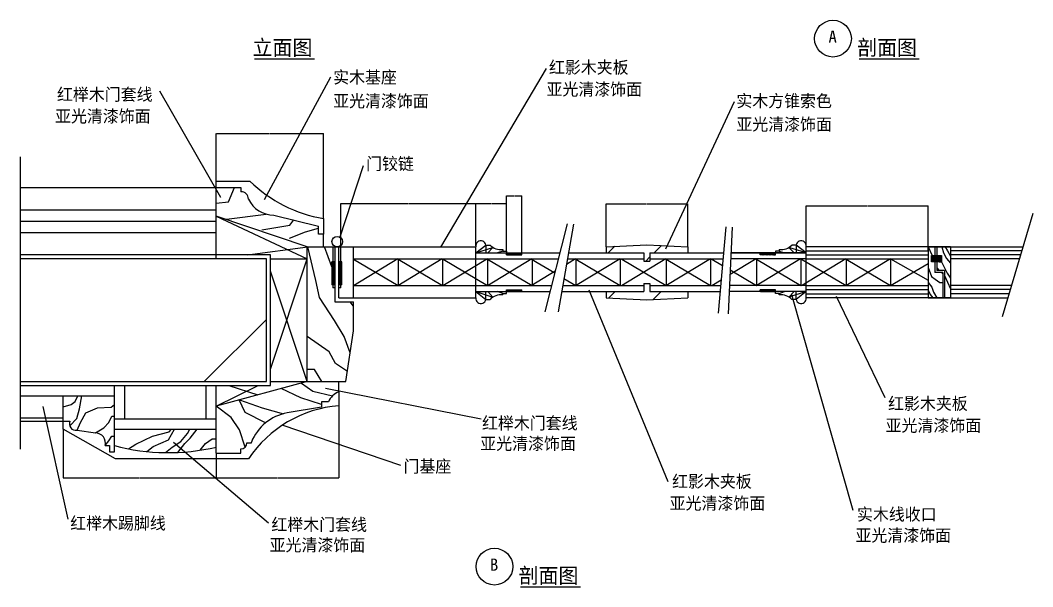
# Model space of a CAD drawing. Header units: metres. Extents: x 247 to 5331, y 271 to 6959.
# Drawn here: x 374 to 5331, y 271 to 3044 of the extents above; entities that cross this region are included whole.
import ezdxf

# ---------------------------------------------------------------- set-up
doc = ezdxf.new("R2010")
doc.units = ezdxf.units.M
for name, color, linetype in [('2', 2, 'Continuous'), ('3', 3, 'Continuous'), ('4', 4, 'Continuous'), ('7', 7, 'Continuous'), ('BH', 3, 'Continuous'), ('DIM', 3, 'Continuous'), ('TEXT', 3, 'Continuous')]:
    doc.layers.add(name, color=color, linetype=linetype)
doc.dimstyles.get("Standard").update_dxf_attribs({"dimtxt": 2.5, "dimasz": 2.5, "dimexe": 1.25, "dimexo": 0.625, "dimtad": 1, "dimcen": 2.5, "dimazin": 3, "dimtfac": 1, "dimtmove": 0, "dimatfit": 3})

# ---------------------------------------------------------------- blocks, each defined once
blk = doc.blocks.new('*D4')
for p, q in [((584.25, 1042.24), (584.25, 804.18)), ((1334.25, 925.43), (1334.25, 804.18)), ((584.5, 804.18), (957.75, 804.18)), ((960.75, 804.18), (1334, 804.18))]:
    blk.add_line(p, q)
at = {"layer": 'Defpoints'}
for p in [(584.25, 1042.24), (1334.25, 925.43), (584.25, 804.18)]:
    blk.add_point(p, dxfattribs=at)
at = {"layer": 'DIM', "insert": (959.25, 804.18), "char_height": 1, "attachment_point": 5}
blk.add_mtext('150', dxfattribs=at)
blk = doc.blocks.new('*D9')
for p, q in [((1934.25, 1156.99), (1934.25, 804.18)), ((1334.25, 925.43), (1334.25, 804.18)), ((1334.5, 804.18), (1632.75, 804.18)), ((1635.75, 804.18), (1934, 804.18))]:
    blk.add_line(p, q)
at = {"layer": 'Defpoints'}
for p in [(1934.25, 1156.99), (1334.25, 925.43), (1334.25, 804.18)]:
    blk.add_point(p, dxfattribs=at)
at = {"layer": 'DIM', "insert": (1634.25, 804.18), "char_height": 1, "attachment_point": 5}
blk.add_mtext('120', dxfattribs=at)
blk = doc.blocks.new('*D10')
for p, q in [((1944.25, 1935.43), (1944.25, 2146.38)), ((1944.5, 2146.38), (2272.975, 2146.38)), ((2275.975, 2146.38), (2604.45, 2146.38)), ((2604.7, 1939.63), (2604.7, 2146.38))]:
    blk.add_line(p, q)
at = {"layer": 'Defpoints'}
for p in [(1944.25, 2146.38), (1944.25, 1935.43), (2604.7, 1939.63)]:
    blk.add_point(p, dxfattribs=at)
at = {"layer": 'DIM', "insert": (2274.475, 2146.38), "char_height": 1, "attachment_point": 5}
blk.add_mtext('120', dxfattribs=at)
blk = doc.blocks.new('*D12')
for p, q in [((1334.25, 2255.85), (1334.25, 2489.54)), ((1334.5, 2489.54), (1595.25, 2489.54)), ((1598.25, 2489.54), (1859, 2489.54)), ((1859.25, 2072.86), (1859.25, 2489.54))]:
    blk.add_line(p, q)
at = {"layer": 'Defpoints'}
for p in [(1334.25, 2489.54), (1334.25, 2255.85), (1859.25, 2072.86)]:
    blk.add_point(p, dxfattribs=at)
at = {"layer": 'DIM', "insert": (1596.75, 2489.54), "char_height": 1, "attachment_point": 5}
blk.add_mtext('105', dxfattribs=at)
blk = doc.blocks.new('*D13')
for p, q in [((2754.52, 1914.41), (2754.52, 2183.88)), ((2754.77, 2183.88), (2791.305, 2183.88)), ((2793.305, 2183.88), (2829.84, 2183.88)), ((2830.09, 1905.43), (2830.09, 2183.88))]:
    blk.add_line(p, q)
at = {"layer": 'Defpoints'}
for p in [(2754.52, 2183.88), (2754.52, 1914.41), (2830.09, 1905.43)]:
    blk.add_point(p, dxfattribs=at)
at = {"layer": 'DIM', "insert": (2792.305, 2183.88), "char_height": 1, "attachment_point": 5}
blk.add_mtext('15', dxfattribs=at)
blk = doc.blocks.new('*D14')
for p, q in [((2604.7, 1939.63), (2604.7, 2146.38)), ((2604.95, 2146.38), (2678.61, 2146.38)), ((2680.61, 2146.38), (2754.27, 2146.38)), ((2754.52, 1914.41), (2754.52, 2146.38))]:
    blk.add_line(p, q)
at = {"layer": 'Defpoints'}
for p in [(2604.7, 2146.38), (2604.7, 1939.63), (2754.52, 1914.41)]:
    blk.add_point(p, dxfattribs=at)
at = {"layer": 'DIM', "insert": (2679.61, 2146.38), "char_height": 1, "attachment_point": 5}
blk.add_mtext('30', dxfattribs=at)
blk = doc.blocks.new('*D15')
for p, q in [((3241.96, 1935.43), (3241.96, 2144.88)), ((3242.21, 2144.88), (3440.96, 2144.88)), ((3442.96, 2144.88), (3641.71, 2144.88)), ((3641.96, 1935.43), (3641.96, 2144.88))]:
    blk.add_line(p, q)
at = {"layer": 'Defpoints'}
for p in [(3241.96, 2144.88), (3241.96, 1935.43), (3641.96, 1935.43)]:
    blk.add_point(p, dxfattribs=at)
at = {"layer": 'DIM', "insert": (3441.96, 2144.88), "char_height": 1, "attachment_point": 5}
blk.add_mtext('80', dxfattribs=at)
blk = doc.blocks.new('*D21')
for p, q in [((4221.26, 1915.43), (4221.26, 2136.17)), ((4221.51, 2136.17), (4518.845, 2136.17)), ((4521.845, 2136.17), (4819.18, 2136.17)), ((4819.43, 1915.43), (4819.43, 2136.17))]:
    blk.add_line(p, q)
at = {"layer": 'Defpoints'}
for p in [(4221.26, 2136.17), (4221.26, 1915.43), (4819.43, 1915.43)]:
    blk.add_point(p, dxfattribs=at)
at = {"layer": 'DIM', "insert": (4520.345, 2136.17), "char_height": 1, "attachment_point": 5}
blk.add_mtext('120', dxfattribs=at)

msp = doc.modelspace()

# ---------------------------------------------------------------- hatches: boundary and pattern name
at = {"layer": 'BH'}
h = msp.add_hatch(dxfattribs=at)
h.set_pattern_fill('LINE', scale=160)
h.paths.add_polyline_path([(2005.09, 1935.43), (2005.09, 1875.43), (2605.09, 1875.43), (2605.09, 1935.43)])
h.paths.add_polyline_path([(2605.09, 1685.43), (2605.09, 1745.43), (2005.09, 1745.43), (2005.09, 1685.43)])
h = msp.add_hatch(dxfattribs=at)
h.set_pattern_fill('ANSI31', scale=50)
h.paths.add_polyline_path([(3641.96, 1935.43), (3441.96, 1945.43), (3241.96, 1935.43), (3241.96, 1905.43), (3426.96, 1905.43), (3426.96, 1865.43), (3456.96, 1865.43), (3456.96, 1905.43), (3641.96, 1905.43)])
h.paths.add_polyline_path([(3641.96, 1715.43), (3456.96, 1715.43), (3456.96, 1755.43), (3426.96, 1755.43), (3426.96, 1715.43), (3241.96, 1715.43), (3241.96, 1685.43), (3441.96, 1675.43), (3641.96, 1685.43)])
h = msp.add_hatch(dxfattribs=at)
h.set_pattern_fill('LINE', scale=100)
h.paths.add_polyline_path([(3008.17, 1875.43), (3015.86, 1905.43), (2830.09, 1905.43), (2830.09, 1895.61), (2755.09, 1895.61), (2755.09, 1905.43), (2605.09, 1905.43), (2605.09, 1875.43)])
h.paths.add_polyline_path([(2967.13, 1715.43), (2974.83, 1745.43), (2605.09, 1745.43), (2605.09, 1715.43), (2755.09, 1715.43), (2755.09, 1724.15), (2830.09, 1724.15), (2830.09, 1715.43)])
h = msp.add_hatch(dxfattribs=at)
h.set_pattern_fill('SOLID')
h.paths.add_polyline_path([(2755.09, 1905.43), (2755.09, 1895.61), (2830.09, 1895.61), (2830.09, 1905.43)])
h.paths.add_polyline_path([(2755.09, 1724.15), (2755.09, 1715.43), (2830.09, 1715.43), (2830.09, 1724.15)])
h = msp.add_hatch(dxfattribs=at)
h.set_pattern_fill('LINE', scale=100)
h.paths.add_polyline_path([(3058.35, 1905.43), (3053.04, 1875.43), (3426.96, 1875.43), (3426.96, 1905.43)])
h.paths.add_polyline_path([(3814.78, 1875.43), (3817.54, 1905.43), (3456.96, 1905.43), (3456.96, 1875.43)])
h.paths.add_polyline_path([(3030.02, 1745.43), (3024.71, 1715.43), (3426.96, 1715.43), (3426.96, 1745.43)])
h.paths.add_polyline_path([(3800.02, 1715.43), (3802.79, 1745.43), (3456.96, 1745.43), (3456.96, 1715.43)])
h = msp.add_hatch(dxfattribs=at)
h.set_pattern_fill('LINE', scale=100)
h.paths.add_polyline_path([(4221.26, 1875.43), (4221.26, 1905.43), (4071.26, 1905.43), (4071.26, 1895.61), (3996.26, 1895.61), (3996.26, 1905.43), (3854.19, 1905.43), (3852.81, 1875.43)])
h.paths.add_polyline_path([(3996.26, 1715.43), (3996.26, 1724.15), (4071.26, 1724.15), (4071.26, 1715.43), (4221.26, 1715.43), (4221.26, 1745.43), (3846.86, 1745.43), (3845.48, 1715.43)])
h = msp.add_hatch(dxfattribs=at)
h.set_pattern_fill('SOLID')
h.paths.add_polyline_path([(3996.26, 1905.43), (3996.26, 1895.61), (4071.26, 1895.61), (4071.26, 1905.43)])
h.paths.add_polyline_path([(3996.26, 1724.15), (3996.26, 1715.43), (4071.26, 1715.43), (4071.26, 1724.15)])
h = msp.add_hatch(dxfattribs=at)
h.set_pattern_fill('ANSI32', scale=200)
h.paths.add_polyline_path([(1579.09, 1275.43), (1579.09, 1875.43), (374.35, 1875.43), (374.35, 1275.43)])
h = msp.add_hatch(dxfattribs=at)
h.set_pattern_fill('SOLID')
h.paths.add_polyline_path([(1914.25, 1861.28), (1899.25, 1861.28), (1899.25, 1749.51), (1914.25, 1749.51)])
h.paths.add_polyline_path([(1934.25, 1775.43), (1934.25, 1749.51), (1949.25, 1749.51), (1949.25, 1861.28), (1934.25, 1861.28)])
h = msp.add_hatch(dxfattribs=at)
h.set_pattern_fill('LINE', scale=140)
h.paths.add_polyline_path([(836.02, 1205.43), (836.02, 1255.43), (374.35, 1255.43), (374.35, 1205.43)])
h = msp.add_hatch(dxfattribs=at)
h.set_pattern_fill('LINE', scale=140)
h.paths.add_polyline_path([(836.02, 1092.24), (886.02, 1092.24), (886.02, 1255.43), (836.02, 1255.43)])
h.paths.add_polyline_path([(1334.25, 1255.43), (1284.25, 1255.43), (1284.25, 1092.24), (1334.25, 1092.24)])
h = msp.add_hatch(dxfattribs=at)
h.set_pattern_fill('LINE', scale=140)
h.paths.add_polyline_path([(1334.25, 1042.24), (1334.25, 1092.24), (836.02, 1092.24), (836.02, 1042.24)])
at = {"layer": 'DIM'}
h = msp.add_hatch(dxfattribs=at)
h.set_pattern_fill('SOLID')
h.paths.add_polyline_path([(4835.07, 1892.85), (4835.07, 1861.78), (4883.61, 1861.78), (4883.61, 1892.85)])

# ---------------------------------------------------------------- linework, layer by layer
at = {"layer": '2'}
msp.add_lwpolyline([(374.35, 1275.43), (1579.09, 1275.43), (1579.09, 1875.43), (374.35, 1875.43)], dxfattribs=at)
at = {"layer": '3'}
for p, q in [((374.35, 2115.43), (1334.25, 2115.43)), ((374.35, 2060.43), (1334.25, 2060.43)), ((3052.18, 2047.04), (2941.98, 1617.34)), ((3083.06, 2045.03), (3007.33, 1617.24)), ((3829.34, 2033.29), (3790.33, 1610.41)), ((374.35, 2005.43), (1334.25, 2005.43)), ((3859.98, 2031.9), (3840.48, 1606.23)), ((1599.09, 1895.43), (374.35, 1895.43)), ((1599.09, 1255.43), (1599.09, 1895.43)), ((374.35, 1255.43), (1599.09, 1255.43)), ((374.35, 1097.32), (584.25, 1097.32)), ((374.35, 1082.05), (584.25, 1082.05))]:
    msp.add_line(p, q, dxfattribs=at)
at = {"layer": '4'}
for p, q in [((1334.25, 1875.43), (1334.25, 2255.85)), ((374.35, 2225.43), (1454.25, 2225.43)), ((1454.25, 2225.43), (1454.25, 2204.56)), ((1779.09, 1935.43), (1334.25, 2085.76)), ((1615.83, 2090.66), (1834.25, 2035.81)), ((1834.25, 1996.19), (1834.25, 2035.81)), ((1859.25, 1996.19), (1834.25, 1996.19)), ((1859.25, 1935.43), (1859.25, 1996.19)), ((1779.09, 1935.43), (2605.09, 1935.43)), ((1779.09, 1275.43), (1779.09, 1935.43)), ((1934.25, 1685.43), (1934.25, 1935.43)), ((2653.56, 1943.74), (2674.07, 1943.74)), ((2653.56, 1942.6), (2653.56, 1905.06)), ((3241.96, 1935.43), (3441.96, 1945.43)), ((3241.96, 1935.43), (3241.96, 1905.43)), ((3441.96, 1945.43), (3641.96, 1935.43)), ((3641.96, 1935.43), (3641.96, 1905.43)), ((4172.78, 1943.74), (4152.27, 1943.74)), ((4172.78, 1942.6), (4172.78, 1905.06)), ((4928.64, 1935.43), (4221.26, 1935.43)), ((4819.43, 1935.43), (5282.93, 1935.43)), ((2605.09, 1905.43), (3015.86, 1905.43)), ((2736.6, 1921.78), (2736.6, 1914.41)), ((2736.6, 1914.41), (2754.95, 1914.41)), ((2754.95, 1914.41), (2754.95, 1905.43)), ((2755.09, 1895.61), (2830.09, 1895.61)), ((3058.35, 1905.43), (3426.96, 1905.43)), ((3426.96, 1905.43), (3426.96, 1865.43)), ((3456.96, 1905.43), (3817.54, 1905.43)), ((3456.96, 1905.43), (3456.96, 1865.43)), ((4221.26, 1905.43), (3854.19, 1905.43)), ((4071.26, 1895.61), (3996.26, 1895.61)), ((4089.74, 1914.41), (4071.39, 1914.41)), ((4071.39, 1914.41), (4071.39, 1905.43)), ((4089.74, 1921.78), (4089.74, 1914.41)), ((1599.09, 1875.43), (1779.09, 1875.43)), ((1599.09, 1875.43), (1779.09, 1875.43)), ((1914.25, 1861.28), (1899.25, 1861.28)), ((1949.25, 1861.28), (1934.25, 1861.28)), ((3426.96, 1865.43), (3456.96, 1865.43)), ((4891.19, 1808.97), (4852.19, 1808.97)), ((4899.01, 1819.37), (4861.56, 1819.37)), ((1914.25, 1749.51), (1899.25, 1749.51)), ((1949.25, 1749.51), (1934.25, 1749.51)), ((3426.96, 1755.43), (3456.96, 1755.43)), ((3426.96, 1755.43), (3426.96, 1715.43)), ((3456.96, 1755.43), (3456.96, 1715.43)), ((1934.25, 1685.43), (2605.09, 1685.43)), ((2605.09, 1715.43), (2967.13, 1715.43)), ((2653.56, 1678.26), (2653.56, 1715.8)), ((2736.6, 1699.08), (2736.6, 1706.45)), ((2736.6, 1706.45), (2754.95, 1706.45)), ((2754.95, 1706.45), (2754.95, 1715.43)), ((2755.09, 1724.15), (2830.09, 1724.15)), ((3024.71, 1715.43), (3426.96, 1715.43)), ((3241.96, 1715.43), (3241.96, 1685.43)), ((3241.96, 1685.43), (3441.96, 1675.43)), ((3441.96, 1675.43), (3641.96, 1685.43)), ((3456.96, 1715.43), (3800.02, 1715.43)), ((3641.96, 1715.43), (3641.96, 1685.43)), ((4221.26, 1715.43), (3845.48, 1715.43)), ((4071.26, 1724.15), (3996.26, 1724.15)), ((4071.39, 1706.45), (4071.39, 1715.43)), ((4089.74, 1706.45), (4071.39, 1706.45)), ((4089.74, 1699.08), (4089.74, 1706.45)), ((4172.78, 1678.26), (4172.78, 1715.8)), ((4928.64, 1685.43), (4221.54, 1685.43)), ((4819.43, 1685.43), (5209.01, 1685.43)), ((2653.56, 1677.13), (2674.07, 1677.13)), ((4172.78, 1677.13), (4152.27, 1677.13)), ((836.02, 930.5), (836.02, 1255.43)), ((886.02, 1092.24), (886.02, 1255.43)), ((1284.25, 1092.24), (1284.25, 1255.43)), ((1779.09, 1275.43), (1334.25, 1155.13)), ((1334.25, 925.43), (1334.25, 1255.43)), ((1599.09, 1275.43), (1968.05, 1275.43)), ((374.35, 1205.43), (836.02, 1205.43)), ((584.25, 1082.05), (584.25, 1205.43)), ((836.02, 1092.24), (1334.25, 1092.24)), ((584.25, 1082.05), (617.89, 1082.05)), ((836.02, 1042.24), (1334.25, 1042.24)), ((789.67, 961.5), (811.03, 961.5)), ((811.03, 961.5), (811.03, 930.5)), ((811.03, 930.5), (836.02, 930.5))]:
    msp.add_line(p, q, dxfattribs=at)
for points in [[(1914.25, 1935.43), (1914.25, 1665.43), (2005.09, 1665.43)], [(1934.25, 1775.43), (1934.25, 1935.43)], [(2005.09, 1685.43), (2005.09, 1935.43)], [(2605.09, 1685.43), (2605.09, 1935.43)], [(4221.26, 1685.43), (4221.26, 1935.43)], [(4819.43, 1935.43), (4819.43, 1685.43)], [(4852.19, 1935.43), (4852.19, 1892.85)], [(4861.56, 1935.43), (4861.56, 1892.85)], [(4928.64, 1935.43), (4928.64, 1685.43)], [(2755.09, 1895.61), (2755.09, 1905.43)], [(2830.09, 1895.61), (2830.09, 1905.43)], [(3996.26, 1895.61), (3996.26, 1905.43)], [(4071.26, 1895.61), (4071.26, 1905.43)], [(1899.25, 1861.28), (1899.25, 1749.51)], [(1949.25, 1749.51), (1949.25, 1861.28)], [(4852.19, 1861.78), (4852.19, 1808.97)], [(4861.56, 1861.78), (4861.56, 1819.37)], [(4891.19, 1808.97), (4891.19, 1685.43)], [(4899.01, 1819.37), (4899.01, 1685.43)], [(2755.09, 1715.43), (2755.09, 1724.15)], [(2830.09, 1715.43), (2830.09, 1724.15)], [(3996.26, 1715.43), (3996.26, 1724.15)], [(4071.26, 1715.43), (4071.26, 1724.15)], [(1968.05, 1275.43), (2005.09, 1523.76), (2005.09, 1665.43)], [(1934.25, 1225.43), (1934.25, 1275.43)], [(1883.51, 1175.43), (1849.24, 1175.43), (1849.24, 1150.26), (1680.68, 1122.23)], [(1334.25, 925.43), (1454.25, 925.43), (1454.25, 945.73)], [(1483.95, 975.43), (1505.99, 975.43), (1505.99, 979.11)]]:
    msp.add_lwpolyline(points, dxfattribs=at)
msp.add_lwpolyline([(652.38, 1037.27), (742.05, 1023.49, -0.06)], format="xyb", dxfattribs=at)
for centre, radius, start, end in [((1454.72, 2168.02), 36.54, 1.15, 90.74), ((1613.89, 2225.98), 135.34, 205.01, 270.82), ((2629.21, 1939.79), 24.52, 6.58, 190.24), ((2727.02, 1994.53), 73.37, 223.81, 277.5), ((4098.51, 1996.83), 75.56, 263.33, 315.36), ((4197.13, 1939.79), 24.52, 349.76, 173.42), ((2629.21, 1681.07), 24.52, 169.76, 353.42), ((2727.83, 1624.04), 75.56, 83.33, 135.36), ((4098.51, 1624.04), 75.56, 44.64, 96.67), ((4197.13, 1681.07), 24.52, 186.58, 10.24), ((1964.74, 1143.74), 87.2, 110.47, 158.69), ((1726.67, 887.92), 238.77, 101.1, 157.55), ((646.31, 1068.27), 31.59, 154.14, 281.07), ((742.27, 974.38), 49.12, 344.8, 90.26), ((1099.01, 1959.56), 1032.35, 255.19, 283.23), ((1454.25, 975.43), 29.7, 270, 360), ((1454.25, 975.43), 29.7, 270, 360)]:
    msp.add_arc(centre, radius, start, end, dxfattribs=at)
at = {"layer": '7'}
for p, q in [((1334.25, 2255.85), (1498.97, 2255.85)), ((1859.25, 2072.86), (1859.25, 1996.19)), ((2005.09, 1875.43), (2605.09, 1875.43)), ((2605.09, 1875.43), (3008.17, 1875.43)), ((3053.04, 1875.43), (3426.96, 1875.43)), ((3456.96, 1875.43), (3814.78, 1875.43)), ((4221.26, 1875.43), (3852.81, 1875.43)), ((4221.26, 1875.43), (4819.43, 1875.43)), ((5265.19, 1875.43), (4928.64, 1875.43)), ((2005.09, 1745.43), (2605.09, 1745.43)), ((2605.09, 1745.43), (2974.83, 1745.43)), ((3030.02, 1745.43), (3426.96, 1745.43)), ((3456.96, 1745.43), (3802.79, 1745.43)), ((4221.26, 1745.43), (3846.86, 1745.43)), ((4221.26, 1745.43), (4819.43, 1745.43)), ((5226.75, 1745.43), (4928.64, 1745.43))]:
    msp.add_line(p, q, dxfattribs=at)
msp.add_lwpolyline([(1934.25, 1225.43), (1934.25, 1156.89, 0.23), (1491.93, 896.48), (840.78, 896.48), (584.25, 1042.24), (584.25, 1082.05)], format="xyb", dxfattribs=at)
msp.add_arc((1977.41, 2751.64), 688.99, 226.02, 260.13, dxfattribs=at)
at = {"layer": 'BH'}
for p, q in [((374.35, 2375.71), (374.35, 944.94)), ((1334.25, 2085.76), (1779.09, 1875.43)), ((1487.24, 1895.43), (1782.67, 1935.43)), ((4221.26, 1915.43), (4819.43, 1915.43)), ((4221.26, 1895.43), (4819.43, 1895.43)), ((5277.02, 1915.43), (4928.64, 1915.43)), ((5271.11, 1895.43), (4928.64, 1895.43)), ((1599.09, 1335.43), (1779.09, 1875.43)), ((1779.09, 1275.43), (1599.09, 1815.43)), ((1914.25, 1734.47), (1904.25, 1734.47)), ((1944.25, 1734.47), (1934.25, 1734.47)), ((4221.26, 1725.43), (4819.43, 1725.43)), ((4221.26, 1705.43), (4819.43, 1705.43)), ((5220.84, 1725.43), (4928.64, 1725.43)), ((5214.92, 1705.43), (4928.64, 1705.43)), ((1334.25, 1155.13), (1538.39, 1255.43)), ((1396.04, 1255.43), (1536.75, 1209.89))]:
    msp.add_line(p, q, dxfattribs=at)
for points in [[(1334.25, 2148.6), (1393.26, 2155.76), (1423.35, 2225.43)], [(1384.3, 2070.53), (1579.04, 2094.96)], [(1556.67, 2018.1), (1556.67, 2018.1), (1694.69, 2040.78), (1712.99, 2066.26)], [(1692.69, 1976.72), (1770.04, 2008.44), (1834.25, 2025.43)], [(1988.89, 1415.16), (1960, 1495.25), (1912.62, 1574.32), (1839.41, 1686.45), (1822.18, 1769.83), (1782.67, 1935.43)], [(1899.7, 1837.4), (1864.62, 1935.43)], [(1904.25, 1935.43), (1904.25, 1861.28)], [(1944.25, 1861.28), (1944.25, 1935.43)], [(2605.09, 1905.43), (2653.56, 1943.74)], [(4221.26, 1905.43), (4172.78, 1943.74)], [(4819.43, 1935.43), (4837.68, 1894.93), (4838.49, 1892.85)], [(4885.59, 1935.43), (4894.58, 1905.93), (4908.55, 1877.94), (4928.64, 1854.95)], [(4901.56, 1935.43), (4914.54, 1914.92), (4928.64, 1888.93)], [(2605.09, 1905.43), (2688.45, 1932.13), (2662.63, 1905.43)], [(2736.6, 1914.41), (2710.51, 1905.43)], [(4089.74, 1914.41), (4115.83, 1905.43)], [(4221.26, 1905.43), (4137.68, 1932.36), (4163.71, 1905.43)], [(4850.66, 1861.78), (4852.19, 1857.87)], [(4882.48, 1861.78), (4883.6, 1860.95), (4911.55, 1805.97), (4928.64, 1781.99)], [(4819.43, 1833.96), (4835.68, 1789.98), (4853.65, 1775.99), (4875.61, 1760), (4891.19, 1760)], [(4861.56, 1833.96), (4875.23, 1819.37)], [(4884.96, 1808.97), (4891.19, 1802.33)], [(4899.01, 1793.98), (4928.64, 1729.01)], [(1904.25, 1749.51), (1904.25, 1734.47)], [(1944.25, 1734.47), (1944.25, 1749.51)], [(4819.43, 1760), (4837.68, 1737.01), (4844.67, 1713.02), (4861.64, 1685.43)], [(2605.09, 1715.43), (2688.67, 1688.51), (2662.63, 1715.43)], [(2605.09, 1715.43), (2653.56, 1677.13)], [(2736.6, 1706.45), (2710.51, 1715.43)], [(4089.74, 1706.45), (4115.83, 1715.43)], [(4221.26, 1715.43), (4137.68, 1688.51), (4163.71, 1715.43)], [(4221.26, 1715.43), (4172.78, 1677.13)], [(4819.43, 1723.01), (4829.7, 1702.02), (4842.67, 1685.43)], [(2005.09, 1643.7), (1989.42, 1665.43)], [(1975.84, 1324.79), (1918.37, 1364.43), (1886.78, 1420.5), (1779.09, 1495.25)], [(1850.89, 1275.43), (1815, 1334.24), (1779.09, 1334.24)], [(1849.24, 1162.85), (1748.51, 1196.38), (1652.48, 1241.19)], [(1751.54, 1267.98), (1805.93, 1228.72), (1903.54, 1205.85)], [(584.25, 1152.09), (623.64, 1163.3), (643.83, 1177.86), (656.17, 1205.43)], [(616.54, 1057.72), (650.56, 1094.96), (664.02, 1142.01), (675.24, 1205.43)], [(652.38, 1037.27), (669.63, 1074.8), (695.43, 1121.85), (752.64, 1146.49), (818.82, 1149.85), (836.02, 1162.18)], [(1475.25, 954.43), (1447.09, 1038.27), (1407.62, 1099.36), (1334.25, 1155.13)], [(1575.35, 1072.63), (1475.8, 1124.51), (1445.91, 1185.33)], [(1447.35, 1185.72), (1558.33, 1146.07), (1662.9, 1118.02)], [(742.05, 1023.49), (784.05, 1049.03), (807.6, 1074.8), (823.31, 1105.05), (836.02, 1105.05)], [(904.12, 945.77), (940.23, 968.17), (1022.12, 1007.38), (1102.88, 1029.79), (1115.22, 1042.24)], [(993.98, 932.57), (1024.36, 956.97), (1100.63, 990.58), (1128.68, 1042.24)], [(1084.79, 927.31), (1117.46, 954.73), (1161.21, 981.62), (1192.61, 1020.82), (1203.83, 1042.24)], [(1146.6, 928.31), (1180.28, 972.66), (1206.08, 998.42), (1239.73, 1042.24)], [(789.67, 961.5), (808.72, 985.18), (823.31, 1008.71), (836.02, 1008.71)], [(1255.54, 939.15), (1281.23, 971.54), (1313.76, 995.06), (1334.25, 995.06)]]:
    msp.add_lwpolyline(points, dxfattribs=at)
msp.add_circle((1926.17, 1960.15), 25.79, dxfattribs=at)
at = {"layer": 'DIM'}
for p, q in [((4835.07, 1892.85), (4883.61, 1892.85)), ((4835.07, 1861.78), (4835.07, 1892.85)), ((4883.61, 1892.85), (4883.61, 1861.78)), ((2222.78, 1875.54), (2005.2, 1744.7)), ((2006.37, 1874.37), (2223.95, 1745.87)), ((2440.36, 1875.54), (2222.78, 1744.7)), ((2223.95, 1875.54), (2223.95, 1745.87)), ((2223.95, 1874.37), (2441.53, 1745.87)), ((2441.53, 1875.54), (2441.53, 1745.87)), ((2661.39, 1875.54), (2443.81, 1744.7)), ((2444.98, 1874.37), (2662.56, 1745.87)), ((2878.97, 1875.54), (2661.39, 1744.7)), ((2662.56, 1875.54), (2662.56, 1745.87)), ((2662.56, 1874.37), (2880.14, 1745.87)), ((2876.84, 1874.37), (2990.66, 1807.15)), ((2880.14, 1875.54), (2880.14, 1745.87)), ((3093.25, 1875.54), (3048.27, 1848.49)), ((3310.83, 1875.54), (3093.25, 1744.7)), ((3094.42, 1875.54), (3094.42, 1745.87)), ((3094.42, 1874.37), (3312, 1745.87)), ((3312, 1875.54), (3312, 1745.87)), ((3535.23, 1875.54), (3317.66, 1744.7)), ((3318.83, 1874.37), (3536.4, 1745.87)), ((3752.81, 1875.54), (3535.23, 1744.7)), ((3536.4, 1875.54), (3536.4, 1745.87)), ((3536.4, 1874.37), (3753.98, 1745.87)), ((3753.98, 1875.54), (3753.98, 1745.87)), ((3760.81, 1874.37), (3811.9, 1844.2)), ((3977.22, 1875.54), (3849.29, 1798.61)), ((4194.8, 1875.54), (3977.22, 1744.7)), ((3978.39, 1875.54), (3978.39, 1745.87)), ((3978.39, 1874.37), (4195.97, 1745.87)), ((4195.97, 1875.54), (4195.97, 1745.87)), ((4415.83, 1875.54), (4198.25, 1744.7)), ((4199.42, 1874.37), (4417, 1745.87)), ((4634.17, 1875.54), (4416.59, 1744.7)), ((4417, 1875.54), (4417, 1745.87)), ((4417.76, 1874.37), (4635.34, 1745.87)), ((4635.34, 1875.54), (4819.43, 1770.98)), ((4635.34, 1875.54), (4635.34, 1745.87)), ((4635.34, 1745.87), (4819.43, 1852.7)), ((4883.61, 1861.78), (4835.07, 1861.78)), ((2992.69, 1815.06), (2875.67, 1744.7)), ((3850.34, 1821.49), (3978.39, 1745.87)), ((3036.19, 1780.26), (3094.42, 1745.87)), ((3805.25, 1772.12), (3759.64, 1744.7))]:
    msp.add_line(p, q, dxfattribs=at)
at = {"layer": 'TEXT'}
for p, q in [((1520.87, 2855.63), (1814.74, 2855.63)), ((4480.86, 2855.63), (4774.73, 2855.63)), ((5331.12, 2098.38), (5181.59, 1592.7)), ((2823.38, 270.67), (3117.25, 270.67))]:
    msp.add_line(p, q, dxfattribs=at)
for centre in [(4353.08, 2954.17), (2695.6, 369.21)]:
    msp.add_circle(centre, 90, dxfattribs=at)

# ---------------------------------------------------------------- texts
at = {"layer": 'DIM'}
for s, p in [('A', (4331.13, 2933.94)), ('B', (2673.65, 348.98))]:
    msp.add_text(s, height=60, dxfattribs=at).set_placement(p)
at = {"layer": 'TEXT'}
for s, height, p in [('立面图', 75, (1511.67, 2873.1)), ('剖面图', 75, (4471.66, 2873.1)), ('红影木夹板', 60, (2962.53, 2783.5)), ('实木基座', 60, (1906.24, 2735.11)), ('亚光清漆饰面', 60, (2950.55, 2676.28)), ('红榉木门套线', 60, (554, 2650.93)), ('亚光清漆饰面', 60, (1906.24, 2618.76)), ('实木方锥索色', 60, (3880.07, 2619.35)), ('亚光清漆饰面', 60, (544.77, 2544.52)), ('亚光清漆饰面', 60, (3880.07, 2504.54)), (' 门铰链', 60, (2026.49, 2311.75)), ('红影木夹板', 60, (4622.74, 1137.57)), ('红榉木门套线', 60, (2634.87, 1041.81)), ('亚光清漆饰面', 60, (4610.76, 1030.36)), ('亚光清漆饰面', 60, (2626.39, 941.64)), ('门基座 ', 60, (2250.64, 830.16)), ('红影木夹板', 60, (3565.46, 756.5)), ('亚光清漆饰面', 60, (3553.48, 649.29)), ('实木线收口', 60, (4470.53, 595.23)), ('红榉木踢脚线', 60, (618.96, 551.88)), ('红榉木门套线', 60, (1603.77, 545.05)), ('亚光清漆饰面', 60, (4463.18, 492.03)), ('亚光清漆饰面', 60, (1595.28, 444.87)), ('剖面图', 75, (2814.18, 288.14))]:
    msp.add_text(s, height=height, dxfattribs=at).set_placement(p)

# ---------------------------------------------------------------- dimensions: what is measured, and where the dimension line sits
at = {"layer": 'DIM'}
for base, p1, p2, text, picture, middle in [((1334.25, 2489.54), (1334.25, 2255.85), (1859.25, 2072.86), '105', '*D12', (1596.75, 2489.54)), ((2754.52, 2183.88), (2754.52, 1914.41), (2830.09, 1905.43), '15', '*D13', (2792.305, 2183.88)), ((1944.25, 2146.38), (1944.25, 1935.43), (2604.7, 1939.63), '120', '*D10', (2274.475, 2146.38)), ((2604.7, 2146.38), (2604.7, 1939.63), (2754.52, 1914.41), '30', '*D14', (2679.61, 2146.38)), ((3241.96, 2144.88), (3241.96, 1935.43), (3641.96, 1935.43), '80', '*D15', (3441.96, 2144.88)), ((4221.26, 2136.17), (4221.26, 1915.43), (4819.43, 1915.43), '120', '*D21', (4520.345, 2136.17)), ((1334.25, 804.18), (1334.25, 925.43), (1934.25, 1156.99), '120', '*D9', (1634.25, 804.18)), ((584.25, 804.18), (584.25, 1042.24), (1334.25, 925.43), '150', '*D4', (959.25, 804.18))]:
    dim = msp.add_linear_dim(base=base, p1=p1, p2=p2, text=text, dimstyle='Standard', dxfattribs=at)
    dim.commit()
    dim.dimension.update_dxf_attribs({"geometry": picture, "text_midpoint": middle})

# ---------------------------------------------------------------- leaders
at = {"layer": 'TEXT'}
for points in [[(2433.72, 1933.65), (2950.19, 2807.9)], [(1570.58, 2167.32), (1894.9, 2767.67)], [(1356.55, 2175.87), (1057.07, 2697.09)], [(3534.94, 1925.12), (3871.18, 2645.84)], [(1938.71, 1979.23), (2054.58, 2332.29)], [(3157.83, 1724.28), (3544.41, 786.51)], [(4150.69, 1701.97), (4450.16, 645.1)], [(4369.13, 1692.97), (4606.76, 1196.88)], [(1868.81, 1243.01), (2630.12, 1092.31)], [(485.54, 1152.37), (607.28, 601.44)], [(1654.78, 1063.47), (2236.61, 866.42)], [(1123.99, 977.97), (1589.77, 583.75)]]:
    msp.add_leader(points, dimstyle='Standard', dxfattribs=at)

doc.saveas('drawing.dxf')
